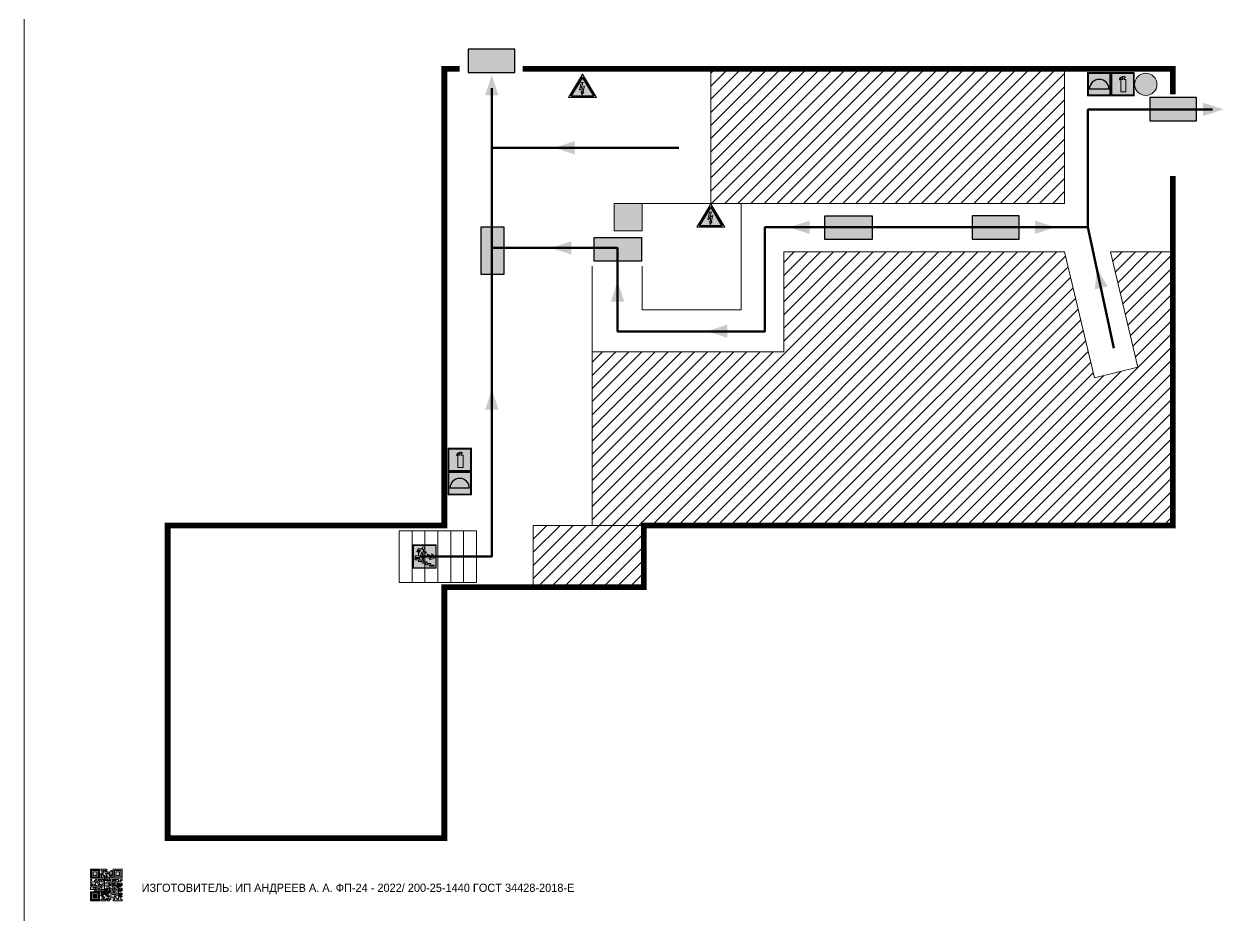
# Model space of a CAD drawing. Header units: millimetres. Extents: x 13114 to 67229, y 22859 to 38520.
# Drawn here: x 21963.4 to 22374.4, y 35958.3 to 36263.6 of the extents above; entities that cross this region are included whole.
import ezdxf

# ---------------------------------------------------------------- set-up
doc = ezdxf.new("R2010")
doc.units = ezdxf.units.MM
doc.layers.add('План_Штампы', color=7, linetype='Continuous')
doc.styles.add('обычный', font='arial.ttf')

# ---------------------------------------------------------------- blocks, each defined once
blk = doc.blocks.new('QR')
at = {"lineweight": 0}
h = blk.add_hatch(color=256, dxfattribs=at)
h.dxf.hatch_style = 1
h.paths.add_polyline_path([(9241.16, 2687.38), (9242.01, 2687.38), (9242.01, 2687.83), (9241.59, 2687.83), (9241.59, 2688.68), (9239.45, 2688.68), (9239.45, 2688.25), (9239.86, 2688.25), (9239.86, 2687.83), (9240.29, 2687.83), (9240.29, 2688.25), (9241.16, 2688.25), (9241.16, 2687.83), (9240.29, 2687.83), (9240.29, 2687.38), (9239.45, 2687.38), (9239.45, 2685.22), (9238.57, 2685.22), (9238.57, 2684.8), (9239.02, 2684.8), (9239.02, 2684.37), (9238.13, 2684.37), (9238.13, 2683.92), (9239.02, 2683.92), (9239.02, 2683.5), (9239.44, 2683.5), (9239.44, 2682.64), (9239.87, 2682.64), (9239.87, 2682.18), (9239.44, 2682.18), (9239.44, 2682.64), (9238.13, 2682.64), (9238.13, 2681.76), (9237.71, 2681.76), (9237.71, 2682.64), (9238.13, 2682.64), (9238.13, 2683.07), (9237.27, 2683.07), (9237.27, 2683.51), (9237.71, 2683.51), (9237.71, 2684.37), (9238.13, 2684.37), (9238.13, 2685.22), (9237.71, 2685.22), (9237.71, 2684.8), (9237.28, 2684.8), (9237.28, 2684.38), (9235.98, 2684.38), (9235.98, 2683.92), (9236.4, 2683.92), (9236.4, 2683.49), (9236.84, 2683.49), (9236.84, 2683.07), (9236.4, 2683.07), (9236.4, 2682.64), (9235.98, 2682.64), (9235.98, 2681.76), (9237.29, 2681.76), (9237.29, 2681.33), (9239.43, 2681.33), (9239.43, 2681.76), (9240.74, 2681.76), (9240.74, 2683.05), (9239.87, 2683.05), (9239.87, 2683.5), (9240.29, 2683.5), (9240.29, 2683.91), (9240.74, 2683.91), (9240.74, 2684.81), (9240.29, 2684.81), (9240.29, 2684.79), (9240.29, 2684.37), (9239.45, 2684.37), (9239.45, 2684.8), (9239.87, 2684.8), (9239.87, 2685.21), (9240.74, 2685.21), (9240.74, 2686.1), (9240.29, 2686.1), (9240.29, 2685.64), (9239.86, 2685.64), (9239.86, 2686.95), (9240.29, 2686.95), (9240.29, 2686.52), (9240.74, 2686.52), (9240.74, 2686.1), (9241.16, 2686.1), (9241.16, 2686.53), (9241.59, 2686.53), (9241.59, 2686.1), (9242.02, 2686.1), (9242.02, 2685.21), (9241.59, 2685.21), (9241.59, 2686.1), (9241.16, 2686.1), (9241.16, 2685.21), (9240.74, 2685.21), (9240.74, 2684.81), (9242.89, 2684.81), (9242.89, 2685.22), (9242.47, 2685.22), (9242.47, 2686.11), (9242.89, 2686.11), (9242.89, 2686.52), (9242.46, 2686.52), (9242.46, 2686.95), (9242.89, 2686.95), (9242.89, 2686.52), (9243.32, 2686.52), (9243.32, 2688.26), (9242.9, 2688.26), (9242.9, 2687.83), (9242.47, 2687.83), (9242.47, 2687.38), (9242.01, 2687.38), (9242.01, 2686.94), (9241.16, 2686.94)])
h.paths.add_polyline_path([(9239.02, 2682.18), (9239.02, 2681.76), (9238.54, 2681.76), (9238.54, 2682.18)], flags=16)
h.paths.add_polyline_path([(9237.27, 2682.65), (9237.27, 2682.19), (9236.83, 2682.19), (9236.83, 2682.65)], flags=16)
h = blk.add_hatch(color=256, dxfattribs=at)
h.dxf.hatch_style = 1
h.paths.add_polyline_path([(9238.15, 2687.83), (9236.83, 2687.83), (9236.83, 2686.52), (9238.15, 2686.52)], flags=0)
h.paths.add_polyline_path([(9239.01, 2685.65), (9239.01, 2688.68), (9235.98, 2688.68), (9235.98, 2685.65)])
h.paths.add_polyline_path([(9236.41, 2686.1), (9236.41, 2688.26), (9238.56, 2688.26), (9238.56, 2686.1)], flags=16)
h.paths.add_polyline_path([(9236.83, 2686.52), (9236.83, 2687.83), (9238.15, 2687.83), (9238.15, 2686.52)], flags=0)
h = blk.add_hatch(color=256, dxfattribs=at)
h.dxf.hatch_style = 1
h.paths.add_polyline_path([(9238.15, 2686.52), (9238.15, 2687.83), (9236.83, 2687.83), (9236.83, 2686.52)])
h.paths.add_polyline_path([(9245.91, 2686.52), (9245.91, 2687.83), (9244.59, 2687.83), (9244.59, 2686.52)], flags=0)
h.paths.add_polyline_path([(9246.77, 2685.65), (9246.77, 2688.68), (9243.74, 2688.68), (9243.74, 2685.65)])
h.paths.add_polyline_path([(9244.17, 2686.1), (9244.17, 2688.26), (9246.32, 2688.26), (9246.32, 2686.1)], flags=16)
h.paths.add_polyline_path([(9244.59, 2686.52), (9244.59, 2687.83), (9245.91, 2687.83), (9245.91, 2686.52)], flags=0)
h = blk.add_hatch(color=256, dxfattribs=at)
h.dxf.hatch_style = 1
h.paths.add_polyline_path([(9243.32, 2686.11), (9242.89, 2686.11), (9242.89, 2685.64), (9243.32, 2685.64)])
h.paths.add_polyline_path([(9239.02, 2683.07), (9239.02, 2683.5), (9238.56, 2683.5), (9238.56, 2683.07)])
h.paths.add_polyline_path([(9236.4, 2684.8), (9236.4, 2685.22), (9235.98, 2685.22), (9235.98, 2684.8)])
h.paths.add_polyline_path([(9236.4, 2683.07), (9236.4, 2683.49), (9235.98, 2683.49), (9235.98, 2683.07)])
h = blk.add_hatch(color=256, dxfattribs=at)
h.dxf.hatch_style = 1
h.paths.add_polyline_path([(9240.75, 2681.76), (9240.75, 2681.35), (9241.17, 2681.35), (9241.17, 2681.76)])
h.paths.add_polyline_path([(9241.6, 2682.18), (9241.17, 2682.18), (9241.17, 2681.76), (9241.6, 2681.76)])
h.paths.add_polyline_path([(9242.47, 2681.34), (9242.47, 2682.19), (9242.02, 2682.19), (9242.02, 2681.76), (9241.6, 2681.76), (9241.6, 2681.34)])
h.paths.add_polyline_path([(9239.87, 2678.3), (9239.44, 2678.3), (9239.44, 2677.89), (9241.17, 2677.89), (9241.17, 2678.3), (9240.28, 2678.3), (9240.28, 2678.73), (9239.87, 2678.73)])
h.paths.add_polyline_path([(9240.75, 2678.73), (9240.75, 2679.19), (9240.28, 2679.19), (9240.28, 2678.73)])
h.paths.add_polyline_path([(9241.6, 2678.73), (9241.17, 2678.73), (9241.17, 2678.3), (9241.6, 2678.3)])
h.paths.add_polyline_path([(9242.02, 2678.3), (9241.6, 2678.3), (9241.6, 2677.89), (9242.48, 2677.89), (9242.48, 2678.31), (9242.9, 2678.31), (9242.9, 2678.73), (9242.02, 2678.73)])
h.paths.add_polyline_path([(9246.36, 2684.37), (9246.36, 2684.79), (9245.93, 2684.79), (9245.93, 2684.37)])
h.paths.add_polyline_path([(9246.78, 2685.2), (9246.36, 2685.2), (9246.36, 2684.79), (9246.78, 2684.79)])
h.paths.add_polyline_path([(9245.91, 2687.83), (9244.59, 2687.83), (9244.59, 2686.52), (9245.91, 2686.52)])
h = blk.add_hatch(color=256, dxfattribs=at)
h.dxf.hatch_style = 1
h.paths.add_polyline_path([(9243.32, 2682.64), (9243.32, 2683.07), (9244.62, 2683.07), (9244.62, 2684.37), (9243.74, 2684.37), (9243.74, 2684.8), (9244.62, 2684.8), (9244.62, 2684.37), (9245.48, 2684.37), (9245.48, 2685.22), (9243.32, 2685.22), (9243.32, 2683.5), (9242.89, 2683.5), (9242.89, 2683.06), (9242.01, 2683.06), (9242.01, 2683.91), (9242.47, 2683.91), (9242.47, 2683.5), (9242.89, 2683.5), (9242.89, 2684.38), (9241.59, 2684.38), (9241.59, 2683.91), (9240.74, 2683.91), (9240.74, 2683.05), (9241.59, 2683.05), (9241.59, 2682.64), (9242.47, 2682.64), (9242.47, 2682.19), (9242.91, 2682.19), (9242.91, 2681.34), (9242.48, 2681.34), (9242.48, 2680.91), (9242.91, 2680.91), (9242.91, 2679.17), (9243.75, 2679.17), (9243.75, 2678.73), (9244.2, 2678.73), (9244.2, 2678.3), (9243.75, 2678.3), (9243.75, 2677.88), (9246.78, 2677.88), (9246.78, 2678.3), (9246.35, 2678.3), (9246.35, 2679.19), (9245.48, 2679.19), (9245.48, 2678.31), (9245.05, 2678.31), (9245.05, 2678.73), (9244.62, 2678.73), (9244.62, 2679.19), (9244.2, 2679.19), (9244.2, 2679.61), (9245.05, 2679.61), (9245.05, 2680.46), (9245.48, 2680.46), (9245.48, 2681.34), (9245.04, 2681.34), (9245.04, 2681.76), (9244.63, 2681.76), (9244.63, 2682.19), (9244.21, 2682.19), (9244.21, 2681.76), (9243.32, 2681.76), (9243.32, 2682.19), (9244.21, 2682.19), (9244.21, 2682.64)])
h.paths.add_polyline_path([(9243.75, 2683.49), (9243.75, 2683.92), (9244.21, 2683.92), (9244.21, 2683.49)], flags=16)
h.paths.add_polyline_path([(9243.32, 2681.34), (9244.63, 2681.34), (9244.63, 2680.04), (9243.32, 2680.04)], flags=16)
h.paths.add_polyline_path([(9243.76, 2680.89), (9244.18, 2680.89), (9244.18, 2680.48), (9243.76, 2680.48)], flags=0)
h = blk.add_hatch(color=256, dxfattribs=at)
h.dxf.hatch_style = 1
h.paths.add_polyline_path([(9246.36, 2683.07), (9246.78, 2683.07), (9246.78, 2683.92), (9246.36, 2683.92), (9246.36, 2683.49), (9245.92, 2683.49), (9245.92, 2683.92), (9245.06, 2683.92), (9245.06, 2683.49), (9245.48, 2683.49), (9245.48, 2683.07), (9244.62, 2683.07), (9244.62, 2682.65), (9245.05, 2682.65), (9245.05, 2682.18), (9245.48, 2682.18), (9245.48, 2682.65), (9246.36, 2682.65)])
h.paths.add_polyline_path([(9246.78, 2682.18), (9246.36, 2682.18), (9246.36, 2681.75), (9245.92, 2681.75), (9245.92, 2682.18), (9245.48, 2682.18), (9245.48, 2681.34), (9245.48, 2681.34), (9245.94, 2681.34), (9245.94, 2680.91), (9246.36, 2680.91), (9246.36, 2681.34), (9246.78, 2681.34)])
h = blk.add_hatch(color=256, dxfattribs=at)
h.dxf.hatch_style = 1
h.paths.add_polyline_path([(9235.98, 2680.9), (9235.98, 2677.86), (9239.02, 2677.86), (9239.02, 2680.9)])
h.paths.add_polyline_path([(9238.57, 2680.48), (9238.57, 2678.32), (9236.41, 2678.32), (9236.41, 2680.48)], flags=16)
h.paths.add_polyline_path([(9238.15, 2680.05), (9238.15, 2678.74), (9236.83, 2678.74), (9236.83, 2680.05)], flags=0)
h = blk.add_hatch(color=256, dxfattribs=at)
h.dxf.hatch_style = 1
h.paths.add_polyline_path([(9238.15, 2680.05), (9236.83, 2680.05), (9236.83, 2678.74), (9238.15, 2678.74)])
h = blk.add_hatch(color=256, dxfattribs=at)
h.dxf.hatch_style = 1
h.paths.add_polyline_path([(9242.02, 2680.46), (9242.48, 2680.46), (9242.48, 2680.91), (9241.58, 2680.91), (9241.58, 2681.35), (9241.17, 2681.35), (9241.17, 2680.91), (9240.75, 2680.91), (9240.75, 2681.33), (9239.43, 2681.33), (9239.43, 2680.46), (9239.86, 2680.46), (9239.86, 2680.92), (9240.3, 2680.92), (9240.3, 2680.46), (9239.86, 2680.46), (9239.86, 2680.04), (9239.44, 2680.04), (9239.44, 2679.62), (9239.86, 2679.62), (9239.86, 2679.19), (9240.29, 2679.19), (9240.29, 2680.03), (9241.18, 2680.03), (9241.18, 2680.47), (9241.6, 2680.47), (9241.6, 2680.03), (9241.18, 2680.03), (9241.18, 2679.61), (9241.6, 2679.61), (9241.6, 2679.19), (9242.47, 2679.19), (9242.47, 2679.6), (9242.02, 2679.6)])
h = blk.add_hatch(color=256, dxfattribs=at)
h.dxf.hatch_style = 1
h.paths.add_polyline_path([(9244.18, 2680.48), (9244.18, 2680.89), (9243.76, 2680.89), (9243.76, 2680.48)])
h = blk.add_hatch(color=256, dxfattribs=at)
h.dxf.hatch_style = 1
h.paths.add_polyline_path([(9245.93, 2680.04), (9245.93, 2680.46), (9245.48, 2680.46), (9245.48, 2679.62), (9246.35, 2679.62), (9246.35, 2680.04)])
h.paths.add_polyline_path([(9246.78, 2680.04), (9246.78, 2680.46), (9246.35, 2680.46), (9246.35, 2680.04)])
h.paths.add_polyline_path([(9246.78, 2679.18), (9246.78, 2679.62), (9246.35, 2679.62), (9246.35, 2679.18)])
for points in [[(9237.71, 2685.22), (9238.13, 2685.22), (9238.13, 2684.37), (9237.71, 2684.37), (9237.71, 2683.51), (9237.27, 2683.51), (9237.27, 2683.07), (9238.13, 2683.07), (9238.13, 2682.64), (9237.71, 2682.64), (9237.71, 2681.76), (9238.13, 2681.76), (9238.13, 2682.64), (9239.44, 2682.64), (9239.44, 2683.5), (9239.02, 2683.5), (9239.02, 2683.07), (9238.56, 2683.07), (9238.56, 2683.5), (9239.02, 2683.5), (9239.02, 2683.92), (9238.13, 2683.92), (9238.13, 2684.37), (9239.02, 2684.37), (9239.02, 2684.8), (9238.57, 2684.8), (9238.57, 2685.22), (9239.45, 2685.22), (9239.45, 2687.38), (9240.29, 2687.38), (9240.29, 2687.83), (9239.86, 2687.83), (9239.86, 2688.25), (9239.45, 2688.25), (9239.45, 2688.68), (9241.59, 2688.68), (9241.59, 2687.83), (9242.01, 2687.83), (9242.01, 2687.38), (9242.47, 2687.38), (9242.47, 2687.83), (9242.9, 2687.83), (9242.9, 2688.26), (9243.32, 2688.26), (9243.32, 2686.52), (9242.89, 2686.52), (9242.89, 2686.11), (9243.32, 2686.11), (9243.32, 2685.64), (9242.89, 2685.64), (9242.89, 2686.11), (9242.47, 2686.11), (9242.47, 2685.22), (9242.89, 2685.22), (9242.89, 2684.81), (9240.74, 2684.81), (9240.74, 2683.91), (9241.59, 2683.91), (9241.59, 2684.38), (9242.89, 2684.38), (9242.89, 2683.5), (9242.47, 2683.5), (9242.47, 2683.91), (9242.01, 2683.91), (9242.01, 2683.06), (9242.89, 2683.06), (9242.89, 2683.5), (9243.32, 2683.5), (9243.32, 2685.22), (9245.48, 2685.22), (9245.48, 2684.37), (9244.62, 2684.37), (9244.62, 2683.07), (9245.48, 2683.07), (9245.48, 2683.49), (9245.06, 2683.49), (9245.06, 2683.92), (9245.92, 2683.92), (9245.92, 2683.49), (9246.36, 2683.49), (9246.36, 2683.92), (9246.78, 2683.92), (9246.78, 2683.07), (9246.36, 2683.07), (9246.36, 2682.65), (9245.48, 2682.65), (9245.48, 2682.18), (9245.92, 2682.18), (9245.92, 2681.75), (9246.36, 2681.75), (9246.36, 2682.18), (9246.78, 2682.18), (9246.78, 2681.34), (9246.36, 2681.34), (9246.36, 2680.91), (9245.94, 2680.91), (9245.94, 2681.34), (9245.48, 2681.34), (9245.48, 2680.46), (9245.93, 2680.46), (9245.93, 2680.04), (9246.35, 2680.04), (9246.35, 2680.46), (9246.78, 2680.46), (9246.78, 2680.04), (9246.78, 2680.04), (9246.35, 2680.04), (9246.35, 2679.62), (9246.78, 2679.62), (9246.78, 2679.18), (9246.35, 2679.18), (9246.35, 2678.3), (9246.78, 2678.3), (9246.78, 2677.88), (9243.75, 2677.88), (9243.75, 2678.3), (9244.2, 2678.3), (9244.2, 2678.73), (9243.75, 2678.73), (9243.75, 2679.17), (9242.91, 2679.17), (9242.91, 2680.91), (9242.48, 2680.91), (9242.48, 2680.46), (9242.02, 2680.46), (9242.02, 2679.6), (9242.47, 2679.6), (9242.47, 2679.19), (9241.6, 2679.19), (9241.6, 2679.61), (9241.18, 2679.61), (9241.18, 2680.03), (9240.29, 2680.03), (9240.29, 2679.19), (9240.75, 2679.19), (9240.75, 2678.73), (9240.28, 2678.73), (9240.28, 2678.3), (9241.17, 2678.3), (9241.17, 2678.73), (9241.6, 2678.73), (9241.6, 2678.3), (9242.02, 2678.3), (9242.02, 2678.73), (9242.9, 2678.73), (9242.9, 2678.31), (9242.48, 2678.31), (9242.48, 2677.89), (9241.6, 2677.89), (9241.6, 2678.3), (9241.17, 2678.3), (9241.17, 2677.89), (9239.44, 2677.89), (9239.44, 2678.3), (9239.87, 2678.3), (9239.87, 2678.73), (9240.28, 2678.73), (9240.28, 2679.19), (9240.29, 2679.19), (9239.86, 2679.19), (9239.86, 2679.62), (9239.44, 2679.62), (9239.44, 2680.04), (9239.86, 2680.04), (9239.86, 2680.46), (9239.43, 2680.46), (9239.43, 2681.33), (9237.29, 2681.33), (9237.29, 2681.76), (9235.98, 2681.76), (9235.98, 2682.64), (9236.4, 2682.64), (9236.4, 2683.07), (9235.98, 2683.07), (9235.98, 2683.49), (9236.4, 2683.49), (9236.4, 2683.92), (9235.98, 2683.92), (9235.98, 2684.38), (9237.28, 2684.38), (9237.28, 2684.8), (9237.71, 2684.8), (9237.71, 2685.22), (9237.92, 2685.22)], [(9240.74, 2685.21), (9239.87, 2685.21), (9239.87, 2684.8), (9239.45, 2684.8), (9239.45, 2684.37), (9240.29, 2684.37), (9240.29, 2684.79), (9240.29, 2684.81), (9240.74, 2684.81), (9240.74, 2685.21), (9239.87, 2685.21)], [(9240.74, 2686.1), (9240.74, 2686.52), (9240.29, 2686.52), (9240.29, 2686.95), (9239.86, 2686.95), (9239.86, 2685.64), (9240.29, 2685.64), (9240.29, 2686.1), (9240.74, 2686.1), (9240.74, 2686.52)], [(9240.74, 2683.91), (9240.29, 2683.91), (9240.29, 2683.5), (9239.87, 2683.5), (9239.87, 2683.05), (9240.74, 2683.05), (9240.74, 2683.91)], [(9244.62, 2684.37), (9244.62, 2684.8), (9243.74, 2684.8), (9243.74, 2684.37), (9244.62, 2684.37)], [(9240.74, 2683.05), (9240.74, 2681.76), (9239.43, 2681.76), (9239.43, 2681.33), (9240.75, 2681.33), (9240.75, 2681.35), (9240.75, 2680.91), (9241.17, 2680.91), (9241.17, 2681.35), (9241.58, 2681.35), (9241.58, 2680.91), (9242.48, 2680.91), (9242.48, 2681.34), (9242.91, 2681.34), (9242.91, 2682.19), (9242.47, 2682.19), (9242.47, 2682.64), (9241.59, 2682.64), (9241.59, 2683.05), (9240.74, 2683.05)], [(9239.86, 2680.46), (9239.86, 2680.92), (9240.3, 2680.92), (9240.3, 2680.46), (9239.86, 2680.46)], [(9241.6, 2681.76), (9242.02, 2681.76), (9242.02, 2682.19), (9242.47, 2682.19), (9242.47, 2681.34), (9241.6, 2681.34), (9241.6, 2681.76)], [(9244.62, 2683.07), (9243.32, 2683.07), (9243.32, 2682.64), (9244.21, 2682.64), (9244.21, 2682.19), (9243.32, 2682.19), (9243.32, 2681.76), (9244.21, 2681.76), (9244.21, 2682.19), (9244.63, 2682.19), (9244.63, 2681.76), (9245.04, 2681.76), (9245.04, 2681.34), (9245.48, 2681.34)], [(9245.48, 2680.46), (9245.05, 2680.46), (9245.05, 2679.61), (9244.2, 2679.61), (9244.2, 2679.19), (9244.62, 2679.19), (9244.62, 2678.73), (9245.05, 2678.73), (9245.05, 2678.31), (9245.48, 2678.31), (9245.48, 2679.19), (9246.35, 2679.19), (9246.35, 2679.07)], [(9245.48, 2682.18), (9245.05, 2682.18), (9245.05, 2682.65), (9244.62, 2682.65), (9244.62, 2683.07)], [(9245.48, 2682.18), (9245.48, 2681.34)], [(9246.35, 2679.62), (9245.48, 2679.62), (9245.48, 2680.46)], [(9245.48, 2680.46), (9245.48, 2679.62), (9246.35, 2679.62), (9246.35, 2680.04), (9245.93, 2680.04), (9245.93, 2680.46), (9245.48, 2680.46), (9245.48, 2679.62)], [(9246.35, 2679.62), (9246.35, 2679.18)]]:
    blk.add_lwpolyline(points, dxfattribs=at)
for points in [[(9235.98, 2685.65), (9239.01, 2685.65), (9239.01, 2688.68), (9235.98, 2688.68)], [(9236.41, 2688.26), (9238.56, 2688.26), (9238.56, 2686.1), (9236.41, 2686.1)], [(9240.29, 2687.83), (9241.16, 2687.83), (9241.16, 2688.25), (9240.29, 2688.25)], [(9240.29, 2688.25), (9241.16, 2688.25), (9241.16, 2687.83), (9240.29, 2687.83)], [(9243.74, 2685.65), (9246.77, 2685.65), (9246.77, 2688.68), (9243.74, 2688.68)], [(9244.17, 2688.26), (9246.32, 2688.26), (9246.32, 2686.1), (9244.17, 2686.1)], [(9235.98, 2684.8), (9236.4, 2684.8), (9236.4, 2685.22), (9235.98, 2685.22)], [(9236.83, 2687.83), (9238.15, 2687.83), (9238.15, 2686.52), (9236.83, 2686.52)], [(9241.16, 2686.1), (9240.74, 2686.1), (9240.74, 2685.21), (9241.16, 2685.21)], [(9242.01, 2687.38), (9241.16, 2687.38), (9241.16, 2686.94), (9242.01, 2686.94)], [(9241.16, 2687.38), (9242.01, 2687.38), (9242.01, 2686.94), (9241.16, 2686.94)], [(9241.16, 2686.53), (9241.59, 2686.53), (9241.59, 2686.1), (9241.16, 2686.1)], [(9241.59, 2686.1), (9242.02, 2686.1), (9242.02, 2685.21), (9241.59, 2685.21)], [(9242.89, 2686.52), (9242.46, 2686.52), (9242.46, 2686.95), (9242.89, 2686.95)], [(9243.75, 2683.92), (9244.21, 2683.92), (9244.21, 2683.49), (9243.75, 2683.49)], [(9244.59, 2687.83), (9245.91, 2687.83), (9245.91, 2686.52), (9244.59, 2686.52)], [(9245.93, 2684.79), (9246.36, 2684.79), (9246.36, 2684.37), (9245.93, 2684.37)], [(9246.36, 2685.2), (9246.78, 2685.2), (9246.78, 2684.79), (9246.36, 2684.79)], [(9235.98, 2677.86), (9239.02, 2677.86), (9239.02, 2680.9), (9235.98, 2680.9)], [(9236.4, 2683.07), (9236.84, 2683.07), (9236.84, 2683.49), (9236.4, 2683.49)], [(9236.41, 2680.48), (9238.57, 2680.48), (9238.57, 2678.32), (9236.41, 2678.32)], [(9236.83, 2682.19), (9237.27, 2682.19), (9237.27, 2682.65), (9236.83, 2682.65)], [(9236.83, 2680.05), (9238.15, 2680.05), (9238.15, 2678.74), (9236.83, 2678.74)], [(9238.54, 2682.18), (9239.02, 2682.18), (9239.02, 2681.76), (9238.54, 2681.76)], [(9239.44, 2682.64), (9239.87, 2682.64), (9239.87, 2682.18), (9239.44, 2682.18)], [(9240.75, 2681.76), (9241.17, 2681.76), (9241.17, 2681.35), (9240.75, 2681.35)], [(9241.17, 2682.18), (9241.6, 2682.18), (9241.6, 2681.76), (9241.17, 2681.76)], [(9241.18, 2680.03), (9241.6, 2680.03), (9241.6, 2680.47), (9241.18, 2680.47)], [(9243.32, 2680.04), (9244.63, 2680.04), (9244.63, 2681.34), (9243.32, 2681.34)], [(9243.76, 2680.89), (9244.18, 2680.89), (9244.18, 2680.48), (9243.76, 2680.48)]]:
    blk.add_lwpolyline(points, close=True, dxfattribs=at)
blk = doc.blocks.new('A$C7B4425F7')
at = {"true_color": 0xffffff}
blk.add_hatch(color=7, dxfattribs=at).paths.add_polyline_path([(0, 0), (-16, 0), (-16, -8), (0, -8)])
h = blk.add_hatch(color=126)
h.paths.add_polyline_path([(-0.2, -0.2), (-15.8, -0.2), (-15.8, -7.8), (-0.2, -7.8)])
h.paths.add_polyline_path([(-11.76, -2.03), (-11.76, -3.66), (-11.17, -3.66, -0.568275), (-11.17, -6.18), (-12.58, -6.18), (-12.58, -2.03)], flags=16)
h.paths.add_polyline_path([(-13.33, -4.12, -0.495768), (-13.59, -6.18), (-15.03, -6.18), (-15.03, -2.03), (-13.59, -2.03, -0.487973)], flags=16)
h.paths.add_polyline_path([(-10.25, -2.03), (-9.48, -2.03), (-9.48, -6.18), (-10.25, -6.18)], flags=16)
h.paths.add_polyline_path([(-13.84, -3.69), (-14.24, -3.69), (-14.24, -3.03), (-13.9, -3.03, -0.692621)], flags=0)
h.paths.add_polyline_path([(-9.15, -2.03), (-8.4, -2.03), (-8.04, -3.07), (-7.68, -2.03), (-6.93, -2.03), (-7.64, -4.1), (-6.93, -6.18), (-7.68, -6.18), (-8.04, -5.14), (-8.4, -6.18), (-9.15, -6.18), (-8.44, -4.1)], flags=16)
h.paths.add_polyline_path([(-11.76, -4.46), (-11.42, -4.46, -0.692621), (-11.36, -5.12), (-11.76, -5.12)], flags=0)
h.paths.add_polyline_path([(-13.9, -5.2), (-14.24, -5.2), (-14.24, -4.55), (-13.84, -4.55, -0.708038)], flags=0)
edge = h.paths.add_edge_path(flags=16)
edge.add_ellipse((-5.51, -4.08), major_axis=(0, 2.05), ratio=0.586184, start_angle=0, end_angle=360)
edge = h.paths.add_edge_path(flags=0)
edge.add_ellipse((-5.51, -4.08), major_axis=(0, 1.14), ratio=0.454828, start_angle=0, end_angle=360)
h.paths.add_polyline_path([(-4.13, -4.96, 0.377264), (-3.48, -4.52, 0.0555), (-3.16, -2.03), (-1.66, -2.03), (-1.66, -4.96), (-0.96, -4.96), (-0.96, -7.01), (-1.75, -7.01), (-1.75, -6.18), (-3.3, -6.18), (-3.3, -7.02), (-4.13, -7.02)], flags=16)
h.paths.add_polyline_path([(-2.73, -2.91), (-2.28, -2.91), (-2.28, -4.96), (-3.05, -4.96, 0.079136)], flags=0)
at = {"color": 126}
blk.add_lwpolyline([(-16, -8), (0, -8), (0, 0), (-16, 0)], close=True, dxfattribs=at)
blk = doc.blocks.new('вниз')
at = {"lineweight": 0, "true_color": 0xffffff}
h = blk.add_hatch(color=7, dxfattribs=at)
h.dxf.hatch_style = 1
h.paths.add_polyline_path([(40994.51, -4472.22), (40986.51, -4472.22), (40986.51, -4480.22), (40994.51, -4480.22)])
h.paths.add_polyline_path([(40994.31, -4472.42), (40994.31, -4480.01), (40986.71, -4480.01), (40986.71, -4472.42)], flags=16)
h.paths.add_polyline_path([(40988.43, -4473.53), (40989.43, -4473.53), (40990.19, -4473.96), (40990.19, -4474.6), (40991, -4474.6), (40991, -4475.06), (40989.73, -4475.06), (40989.73, -4474.46), (40989.3, -4475.18), (40990.17, -4475.7), (40990.17, -4477.11), (40989.63, -4477.11), (40989.63, -4476.01), (40988.94, -4475.59), (40988.94, -4476.46), (40988.94, -4476.46), (40987.47, -4476.46), (40987.26, -4476.46), (40987.26, -4475.92), (40988.4, -4475.92), (40988.4, -4475.2), (40989.1, -4473.99), (40988.66, -4473.99), (40988.24, -4474.7), (40987.86, -4474.47), (40988.41, -4473.56)], flags=0)
h.paths.add_polyline_path([(40990.55, -4473.29, -1), (40989.69, -4473.29, -1)], flags=0)
h.paths.add_polyline_path([(40988.85, -4476.89), (40988.85, -4477.43), (40990.1, -4477.43), (40990.1, -4477.99), (40991.34, -4477.99), (40991.34, -4478.54), (40992.59, -4478.54), (40992.59, -4479.09), (40993.83, -4479.09), (40993.83, -4479.52), (40992.17, -4479.52), (40992.17, -4478.97), (40990.91, -4478.97), (40990.91, -4478.41), (40989.68, -4478.41), (40989.68, -4477.86), (40988.43, -4477.86), (40988.43, -4477.31), (40987.6, -4477.31), (40987.18, -4477.31), (40987.18, -4476.89)], flags=0)
h.paths.add_polyline_path([(40991.61, -4475.33), (40993.12, -4476.2), (40992.9, -4475.27), (40993.48, -4475.6), (40993.83, -4476.88), (40992.56, -4477.22), (40991.97, -4476.88), (40992.9, -4476.61), (40991.38, -4475.74), (40991.58, -4475.39)], flags=0)
h.paths.add_polyline_path([(40990.19, -4473.96), (40989.43, -4473.53), (40988.43, -4473.53), (40988.41, -4473.56), (40987.86, -4474.47), (40988.24, -4474.7), (40988.66, -4473.99), (40989.1, -4473.99), (40988.4, -4475.2), (40988.4, -4475.92), (40987.26, -4475.92), (40987.26, -4476.46), (40987.47, -4476.46), (40988.94, -4476.46), (40988.94, -4476.27), (40988.94, -4475.59), (40989.63, -4476.01), (40989.63, -4477.11), (40990.17, -4477.11), (40990.17, -4475.7), (40989.3, -4475.18), (40989.73, -4474.46), (40989.73, -4475.06), (40991, -4475.06), (40991, -4474.6), (40990.19, -4474.6)], flags=0)
h.paths.add_polyline_path([(40990.55, -4473.29, 1), (40989.69, -4473.29, 1)], flags=0)
h.paths.add_polyline_path([(40991.61, -4475.33), (40991.58, -4475.39), (40991.38, -4475.74), (40992.9, -4476.61), (40991.97, -4476.88), (40992.56, -4477.22), (40993.83, -4476.88), (40993.48, -4475.6), (40992.9, -4475.27), (40993.12, -4476.2)], flags=0)
h.paths.add_polyline_path([(40990.1, -4477.43), (40988.85, -4477.43), (40988.85, -4476.89), (40987.18, -4476.89), (40987.18, -4477.31), (40987.6, -4477.31), (40988.43, -4477.31), (40988.43, -4477.86), (40989.68, -4477.86), (40989.68, -4478.41), (40990.91, -4478.41), (40990.91, -4478.97), (40992.17, -4478.97), (40992.17, -4479.52), (40993.83, -4479.52), (40993.83, -4479.09), (40992.59, -4479.09), (40992.59, -4478.54), (40991.34, -4478.54), (40991.34, -4477.99), (40990.1, -4477.99)], flags=0)
at = {"lineweight": 0}
h = blk.add_hatch(color=126, dxfattribs=at)
h.dxf.hatch_style = 1
h.paths.add_polyline_path([(40994.31, -4472.42), (40986.71, -4472.42), (40986.71, -4480.01), (40994.31, -4480.01)])
h.paths.add_polyline_path([(40988.43, -4473.53), (40989.43, -4473.53), (40990.19, -4473.96), (40990.19, -4474.6), (40991, -4474.6), (40991, -4475.06), (40989.73, -4475.06), (40989.73, -4474.46), (40989.3, -4475.18), (40990.17, -4475.7), (40990.17, -4477.11), (40989.63, -4477.11), (40989.63, -4476.01), (40988.94, -4475.59), (40988.94, -4476.46), (40988.94, -4476.46), (40987.47, -4476.46), (40987.26, -4476.46), (40987.26, -4475.92), (40988.4, -4475.92), (40988.4, -4475.2), (40989.1, -4473.99), (40988.66, -4473.99), (40988.24, -4474.7), (40987.86, -4474.47), (40988.41, -4473.56)], flags=16)
h.paths.add_polyline_path([(40990.55, -4473.29, -1), (40989.69, -4473.29, -1)], flags=16)
h.paths.add_polyline_path([(40988.85, -4476.89), (40988.85, -4477.43), (40990.1, -4477.43), (40990.1, -4477.99), (40991.34, -4477.99), (40991.34, -4478.54), (40992.59, -4478.54), (40992.59, -4479.09), (40993.83, -4479.09), (40993.83, -4479.52), (40992.17, -4479.52), (40992.17, -4478.97), (40990.91, -4478.97), (40990.91, -4478.41), (40989.68, -4478.41), (40989.68, -4477.86), (40988.43, -4477.86), (40988.43, -4477.31), (40987.6, -4477.31), (40987.18, -4477.31), (40987.18, -4476.89)], flags=16)
h.paths.add_polyline_path([(40991.61, -4475.33), (40993.12, -4476.2), (40992.9, -4475.27), (40993.48, -4475.6), (40993.83, -4476.88), (40992.56, -4477.22), (40991.97, -4476.88), (40992.9, -4476.61), (40991.38, -4475.74), (40991.58, -4475.39)], flags=16)
at = {"lineweight": 0, "true_color": 0xffffff}
h = blk.add_hatch(color=7, dxfattribs=at)
h.dxf.hatch_style = 1
h.paths.add_polyline_path([(40989.73, -4474.46), (40989.73, -4475.06), (40991, -4475.06), (40991, -4474.6), (40990.19, -4474.6), (40990.19, -4473.96), (40989.43, -4473.53), (40988.43, -4473.53), (40988.41, -4473.56), (40987.86, -4474.47), (40988.24, -4474.7), (40988.66, -4473.99), (40989.1, -4473.99), (40988.4, -4475.2), (40988.4, -4475.92), (40987.26, -4475.92), (40987.26, -4476.46), (40987.47, -4476.46), (40988.94, -4476.46), (40988.94, -4475.59), (40989.63, -4476.01), (40989.63, -4477.11), (40990.17, -4477.11), (40990.17, -4475.7), (40989.3, -4475.18)])
h.paths.add_polyline_path([(40989.69, -4473.29, 1), (40990.55, -4473.29, 1)])
h.paths.add_polyline_path([(40991.61, -4475.33), (40991.58, -4475.39), (40991.38, -4475.74), (40992.9, -4476.61), (40991.97, -4476.88), (40992.56, -4477.22), (40993.83, -4476.88), (40993.48, -4475.6), (40992.9, -4475.27), (40993.12, -4476.2)])
h.paths.add_polyline_path([(40990.1, -4477.43), (40988.85, -4477.43), (40988.85, -4476.89), (40987.18, -4476.89), (40987.18, -4477.31), (40987.6, -4477.31), (40988.43, -4477.31), (40988.43, -4477.86), (40989.68, -4477.86), (40989.68, -4478.41), (40990.91, -4478.41), (40990.91, -4478.97), (40992.17, -4478.97), (40992.17, -4479.52), (40993.83, -4479.52), (40993.83, -4479.09), (40992.59, -4479.09), (40992.59, -4478.54), (40991.34, -4478.54), (40991.34, -4477.99), (40990.1, -4477.99)])
at = {"color": 126, "lineweight": 0}
for points in [[(40986.51, -4472.22), (40994.51, -4472.22), (40994.51, -4480.22), (40986.51, -4480.22)], [(40986.71, -4472.42), (40994.31, -4472.42), (40994.31, -4480.01), (40986.71, -4480.01)]]:
    blk.add_lwpolyline(points, close=True, dxfattribs=at)
for points in [[(40987.47, -4476.46), (40987.26, -4476.46), (40987.26, -4475.92), (40988.4, -4475.92), (40988.4, -4475.2), (40989.1, -4473.99), (40988.66, -4473.99), (40988.24, -4474.7), (40987.86, -4474.47), (40988.41, -4473.56), (40988.43, -4473.53), (40989.43, -4473.53), (40990.19, -4473.96), (40990.19, -4474.6), (40991, -4474.6), (40991, -4475.06), (40989.73, -4475.06), (40989.73, -4474.46), (40989.3, -4475.18), (40990.17, -4475.7), (40990.17, -4477.11), (40989.63, -4477.11), (40989.63, -4476.01), (40988.94, -4475.59), (40988.94, -4476.46)], [(40991.58, -4475.39), (40991.38, -4475.74), (40992.9, -4476.61), (40991.97, -4476.88), (40992.56, -4477.22), (40993.83, -4476.88), (40993.48, -4475.6), (40992.9, -4475.27), (40993.12, -4476.2), (40991.61, -4475.33), (40991.58, -4475.39)], [(40987.6, -4477.31), (40987.18, -4477.31), (40987.18, -4476.89), (40988.85, -4476.89), (40988.85, -4477.43), (40990.1, -4477.43), (40990.1, -4477.99), (40991.34, -4477.99), (40991.34, -4478.54), (40992.59, -4478.54), (40992.59, -4479.09), (40993.83, -4479.09), (40993.83, -4479.52), (40992.17, -4479.52), (40992.17, -4478.97), (40990.91, -4478.97), (40990.91, -4478.41), (40989.68, -4478.41), (40989.68, -4477.86), (40988.43, -4477.86), (40988.43, -4477.31), (40987.6, -4477.31)], [(40987.47, -4476.46), (40988.94, -4476.46), (40988.94, -4476.27)]]:
    blk.add_lwpolyline(points, dxfattribs=at)
blk.add_circle((40990.12, -4473.29), 0.432, dxfattribs=at)
blk = doc.blocks.new('A$C32E8229D')
at = {"true_color": 0xffffff}
blk.add_hatch(color=7, dxfattribs=at).paths.add_polyline_path([(0, 0), (0, -8), (16, -8), (16, 0)])
h = blk.add_hatch(color=126)
h.paths.add_polyline_path([(0.2, -0.2), (15.8, -0.2), (15.8, -7.8), (0.2, -7.8)])
h.paths.add_polyline_path([(13.49, -2.05), (12.08, -2.05), (11.37, -2.63, 0.162397), (11.29, -2.84), (11.29, -3.63), (10.35, -3.63), (10.35, -4.05), (11.68, -4.05), (11.68, -3.48), (12.26, -4.28), (11.29, -5.1), (11.29, -6.78), (11.85, -6.78), (11.85, -5.44), (12.8, -4.64), (12.8, -5.94), (14.46, -5.94), (14.46, -5.39), (13.45, -5.39), (13.45, -3.97), (12.46, -2.59), (13.15, -2.59), (13.69, -3.34), (14.18, -3)], flags=16)
h.paths.add_polyline_path([(10.74, -1.82, 1), (11.8, -1.82, 1)], flags=16)
h.paths.add_polyline_path([(9.39, -3.59), (5.99, -3.59), (6.56, -3.03), (5.91, -3.03), (5.1, -3.83), (5.91, -4.64), (6.56, -4.64), (5.99, -4.09), (9.39, -4.09)], flags=16)
h.paths.add_polyline_path([(4.29, -1.08), (1.72, -1.08), (1.72, -6.6), (4.29, -6.6)], flags=16)
at = {"color": 126}
blk.add_lwpolyline([(16, -8), (0, -8), (0, 0), (16, 0)], close=True, dxfattribs=at)
blk = doc.blocks.new('A$C1E1F2D43')
at = {"true_color": 0xffffff}
blk.add_hatch(color=7, dxfattribs=at).paths.add_polyline_path([(8, 0), (0, 0), (0, -8), (8, -8)])
h = blk.add_hatch(color=242)
h.paths.add_polyline_path([(0.32, -0.32), (0.32, -7.68), (7.68, -7.68), (7.68, -0.32)])
h.paths.add_polyline_path([(7.35, -5.71), (0.65, -5.71, -1)], flags=16)
at = {"color": 242, "lineweight": 5}
for p, q in [((0, 0), (8, 0)), ((0, -8), (0, 0)), ((0, 0), (8, 0)), ((8, -8), (8, 0)), ((0, -8), (8, -8))]:
    blk.add_line(p, q, dxfattribs=at)
at = {"color": 242}
blk.add_line((7.35, -5.71), (0.65, -5.71), dxfattribs=at)
at = {"color": 242, "lineweight": 5}
blk.add_lwpolyline([(0.32, -0.32), (7.68, -0.32), (7.68, -7.68), (0.32, -7.68)], close=True, dxfattribs=at)
at = {"color": 242}
blk.add_arc((4, -5.71), 3.35, 0, 180, dxfattribs=at)
blk = doc.blocks.new('A$C3AD82952')
at = {"true_color": 0xf5f5ff}
h = blk.add_hatch(color=7, dxfattribs=at)
h.dxf.hatch_style = 1
h.paths.add_polyline_path([(8.21, 8.73, 0.414214), (7.89, 9.05), (7.22, 9.05), (7.22, 9.92), (7.59, 9.92, 1), (7.57, 10.36), (7.22, 10.36), (7.22, 10.6), (6.43, 10.6), (6.43, 10.36), (6.01, 10.36), (4.74, 9.59), (4.74, 8.69), (4.98, 8.73), (4.98, 9.26), (6.12, 9.91), (6.43, 9.91), (6.43, 9.05), (5.76, 9.05, 0.414214), (5.44, 8.73), (5.44, 2.2), (8.21, 2.2)], flags=0)
h.paths.add_polyline_path([(12.8, 12.8), (0, 12.8), (0, 0), (12.8, 0)])
h.paths.add_polyline_path([(0.51, 12.29), (12.29, 12.29), (12.29, 0.51), (0.51, 0.51)], flags=16)
h.paths.add_polyline_path([(4.74, 9.59), (6.01, 10.36), (6.43, 10.36), (6.43, 10.6), (7.22, 10.6), (7.22, 10.36), (7.59, 10.36, -0.94586), (7.59, 9.92), (7.22, 9.92), (7.22, 9.05), (7.89, 9.05, -0.414214), (8.21, 8.73), (8.21, 2.2), (5.44, 2.2), (5.44, 8.73, -0.414214), (5.76, 9.05), (6.43, 9.05), (6.43, 9.91), (6.12, 9.91), (4.98, 9.26), (4.98, 8.73), (4.74, 8.69)], flags=0)
h = blk.add_hatch(color=242)
h.dxf.hatch_style = 1
h.paths.add_polyline_path([(12.29, 12.29), (0.51, 12.29), (0.51, 0.51), (12.29, 0.51)])
h.paths.add_polyline_path([(4.74, 8.69), (4.74, 9.59), (6.01, 10.36), (6.43, 10.36), (6.43, 10.6), (7.22, 10.6), (7.22, 10.36), (7.59, 10.36, -0.94586), (7.59, 9.92), (7.22, 9.92), (7.22, 9.05), (7.89, 9.05, -0.414214), (8.21, 8.73), (8.21, 2.2), (5.44, 2.2), (5.44, 8.73, -0.414214), (5.76, 9.05), (6.43, 9.05), (6.43, 9.91), (6.12, 9.91), (4.98, 9.26), (4.98, 8.73)], flags=16)
h = blk.add_hatch(color=7, dxfattribs=at)
h.dxf.hatch_style = 1
h.paths.add_polyline_path([(8.21, 8.73, 0.414214), (7.89, 9.05), (7.22, 9.05), (7.22, 9.92), (7.59, 9.92, 1), (7.57, 10.36), (7.22, 10.36), (7.22, 10.6), (6.43, 10.6), (6.43, 10.36), (6.01, 10.36), (4.74, 9.59), (4.74, 8.69), (4.98, 8.73), (4.98, 9.26), (6.12, 9.91), (6.43, 9.91), (6.43, 9.05), (5.76, 9.05, 0.414214), (5.44, 8.73), (5.44, 2.2), (8.21, 2.2)])
at = {"color": 242, "lineweight": 5}
for p, q in [((0, 0), (0, 12.8)), ((0, 12.8), (12.8, 12.8)), ((6.01, 10.36), (4.74, 9.59)), ((4.74, 9.59), (4.74, 8.69)), ((4.74, 8.69), (4.98, 8.73)), ((4.98, 9.26), (6.12, 9.91)), ((4.98, 8.73), (4.98, 9.26)), ((5.44, 2.2), (5.44, 8.73)), ((5.76, 9.05), (6.43, 9.05)), ((6.01, 10.36), (6.43, 10.36)), ((6.12, 9.91), (6.43, 9.91)), ((7.22, 10.6), (6.43, 10.6)), ((6.43, 10.6), (6.43, 10.36)), ((6.43, 9.91), (6.43, 9.05)), ((7.22, 10.36), (7.22, 10.6)), ((7.59, 10.36), (7.22, 10.36)), ((7.22, 9.05), (7.22, 9.92)), ((7.59, 9.92), (7.22, 9.92)), ((7.89, 9.05), (7.22, 9.05)), ((8.21, 2.2), (8.21, 8.73)), ((12.8, 0), (12.8, 12.8)), ((0, 0), (12.8, 0)), ((5.44, 2.2), (8.21, 2.2))]:
    blk.add_line(p, q, dxfattribs=at)
blk.add_lwpolyline([(0.51, 12.29), (12.29, 12.29), (12.29, 0.51), (0.51, 0.51)], close=True, dxfattribs=at)
for centre, radius, start, end in [((5.76, 8.73), 0.32, 90, 180), ((7.58, 10.14), 0.223, 273.18746, 86.81254), ((7.89, 8.73), 0.32, 0, 90)]:
    blk.add_arc(centre, radius, start, end, dxfattribs=at)
blk = doc.blocks.new('A$C7B8C2D5B')
at = {"lineweight": 0}
h = blk.add_hatch(color=5, dxfattribs=at)
h.dxf.hatch_style = 1
h.paths.add_polyline_path([(1.4, -3.02, 1), (-2.11, -3.02, 1)])
at = {"color": 5, "lineweight": 0}
blk.add_circle((-0.36, -3.02), 1.75, dxfattribs=at)
blk = doc.blocks.new('A$C3E6D3DDE')
at = {"lineweight": 5}
h = blk.add_hatch(color=40, dxfattribs=at)
h.paths.add_polyline_path([(24.1, 1.45), (16.46, -11.35), (31.74, -11.35)])
h.paths.add_polyline_path([(24.09, -0.46), (30.03, -10.41), (18.14, -10.41)], flags=16)
h.paths.add_polyline_path([(24.54, -3.08), (23.41, -6.02), (25.13, -5.01), (24.33, -8.5), (24.82, -8.27), (23.79, -9.86), (23.4, -8.04), (23.8, -8.43), (24.04, -6.29), (22.39, -7.25), (23.44, -3.08)], flags=0)
h = blk.add_hatch(color=256, dxfattribs=at)
h.paths.add_polyline_path([(24.37, 0.03, 0.567511), (23.82, 0.03), (17.59, -10.4, 0.582454), (17.86, -10.88), (30.32, -10.88, 0.582149), (30.6, -10.4)])
h.paths.add_polyline_path([(24.09, -0.46), (18.14, -10.41), (30.03, -10.41)], flags=16)
h.paths.add_polyline_path([(24.54, -3.08), (23.41, -6.02), (25.13, -5.01), (24.33, -8.5), (24.82, -8.27), (23.79, -9.86), (23.4, -8.04), (23.8, -8.43), (24.04, -6.29), (22.39, -7.25), (23.44, -3.08)], flags=0)
h = blk.add_hatch(color=40, dxfattribs=at)
h.paths.add_polyline_path([(24.09, -0.46), (18.14, -10.41), (30.03, -10.41)])
h.paths.add_polyline_path([(24.82, -8.27), (23.79, -9.86), (23.4, -8.04), (23.8, -8.43), (24.04, -6.29), (22.39, -7.25), (23.44, -3.08), (24.54, -3.08), (23.41, -6.02), (25.13, -5.01), (24.33, -8.5)], flags=16)
at = {"color": 40, "lineweight": 5}
for p, q in [((16.46, -11.35), (24.1, 1.45)), ((24.1, 1.45), (31.74, -11.35))]:
    blk.add_line(p, q, dxfattribs=at)
at = {"lineweight": 5}
for p, q in [((17.59, -10.4), (23.82, 0.03)), ((24.37, 0.03), (30.6, -10.4)), ((18.14, -10.41), (24.09, -0.46)), ((23.44, -3.08), (22.39, -7.25)), ((22.39, -7.25), (24.04, -6.29)), ((23.41, -6.02), (24.54, -3.08)), ((25.13, -5.01), (23.41, -6.02)), ((24.54, -3.08), (23.44, -3.08)), ((24.04, -6.29), (23.8, -8.43)), ((24.09, -0.46), (30.03, -10.41)), ((24.33, -8.5), (25.13, -5.01)), ((17.86, -10.88), (30.32, -10.88)), ((18.14, -10.41), (30.03, -10.41)), ((23.8, -8.43), (23.4, -8.04)), ((23.4, -8.04), (23.79, -9.86)), ((23.79, -9.86), (24.82, -8.27)), ((24.82, -8.27), (24.33, -8.5))]:
    blk.add_line(p, q, dxfattribs=at)
at = {"color": 50, "lineweight": 5}
blk.add_line((31.74, -11.35), (16.46, -11.35), dxfattribs=at)

msp = doc.modelspace()

# ---------------------------------------------------------------- hatches: boundary and pattern name
at = {"lineweight": 0}
h = msp.add_hatch(dxfattribs=at)
h.set_pattern_fill('ANSI31', color=256)
h.set_pattern_definition([(45, (-7364.9654, 23777.4053), (-2.24506403, 2.24506403), [])])
h.paths.add_polyline_path([(22137.66, 36091.99), (22137.66, 36070.86), (22175.49, 36070.86), (22175.49, 36091.99), (22157.77, 36091.99)])
h.paths.add_polyline_path([(22157.77, 36091.99), (22175.49, 36091.99), (22356.5, 36091.99), (22356.5, 36185.63), (22335.14, 36185.63), (22344.58, 36146.19), (22329.73, 36142.51), (22319.46, 36185.63), (22223.38, 36185.63), (22223.38, 36151.47), (22157.77, 36151.47)])
h.paths.add_polyline_path([(22319.46, 36202.22), (22319.46, 36248.32), (22198.42, 36248.32), (22198.42, 36202.22)])
h = msp.add_hatch(color=256, dxfattribs=at)
h.dxf.hatch_style = 1
h.paths.add_polyline_path([(22174.94, 36192.84), (22174.94, 36202.22), (22165.32, 36202.22), (22165.32, 36192.84)])

# ---------------------------------------------------------------- linework, layer by layer
at = {"color": 5, "lineweight": 0}
msp.add_lwpolyline([(21963.37, 35949.67), (22563.37, 35949.67), (22563.37, 36344.67), (21963.37, 36344.67)], close=True, dxfattribs=at)
at = {"lineweight": 100, "const_width": 2}
for points in [[(22107.2, 36071.86), (22107.2, 35984.95), (22012.55, 35984.95), (22012.55, 36091.99), (22107.2, 36091.99), (22107.2, 36248.32), (22112.45, 36248.32)], [(22134.06, 36248.32), (22356.5, 36248.32), (22356.5, 36239.56)], [(22356.5, 36211.65), (22356.5, 36091.99), (22175.49, 36091.99), (22175.49, 36070.86), (22107.2, 36070.86)]]:
    msp.add_lwpolyline(points, dxfattribs=at)
at = {"lineweight": 0}
for points in [[(22319.46, 36248.32), (22319.46, 36202.22), (22198.42, 36202.22), (22198.42, 36248.32)], [(22174.94, 36180.76), (22174.94, 36165.84), (22208.85, 36165.84), (22208.85, 36202.22)], [(22198.42, 36202.22), (22174.94, 36202.22)], [(22157.77, 36180.76), (22157.77, 36151.47), (22223.38, 36151.47), (22223.38, 36185.63), (22319.46, 36185.63), (22329.73, 36142.51)], [(22329.73, 36142.51), (22344.58, 36146.19), (22335.14, 36185.63), (22356.5, 36185.63)], [(22175.49, 36091.99), (22157.77, 36091.99), (22157.77, 36151.47)], [(22157.77, 36091.99), (22137.66, 36091.99), (22137.66, 36070.86)]]:
    msp.add_lwpolyline(points, dxfattribs=at)
at = {"color": 126, "lineweight": 100, "true_color": 0x008754}
for points in [[(22123.48, 36241.68), (22123.48, 36081.38), (22098.67, 36081.38)], [(22370.11, 36234.37), (22327.47, 36234.37), (22327.47, 36194.07), (22216.91, 36194.07), (22216.91, 36158.4), (22166.5, 36158.4), (22166.5, 36186.98), (22123.48, 36186.98)], [(22123.48, 36221.29), (22187.46, 36221.29)], [(22327.47, 36194.07), (22336.29, 36152.64)]]:
    msp.add_lwpolyline(points, dxfattribs=at)
at = {"lineweight": 0}
for points in [[(22174.94, 36192.84), (22165.32, 36192.84), (22165.32, 36202.22), (22174.94, 36202.22)], [(22091.75, 36090.12), (22096.17, 36090.12), (22096.17, 36072.48), (22091.75, 36072.48)], [(22096.17, 36090.12), (22100.58, 36090.12), (22100.58, 36072.48), (22096.17, 36072.48)], [(22100.58, 36090.12), (22104.99, 36090.12), (22104.99, 36072.48), (22100.58, 36072.48)], [(22104.99, 36090.12), (22109.41, 36090.12), (22109.41, 36072.48), (22104.99, 36072.48)], [(22109.41, 36090.12), (22113.82, 36090.12), (22113.82, 36072.48), (22109.41, 36072.48)], [(22113.82, 36090.12), (22118.23, 36090.12), (22118.23, 36072.48), (22113.82, 36072.48)]]:
    msp.add_lwpolyline(points, close=True, dxfattribs=at)
at = {"layer": 'План_Штампы', "color": 126, "true_color": 0x008754}
for points in [[(22125.75, 36239.19), (22121.21, 36239.21), (22123.46, 36246.18)], [(22366.89, 36232.14), (22366.9, 36236.69), (22373.87, 36234.44)], [(22151.8, 36223.57), (22151.79, 36219.02), (22144.81, 36221.28)], [(22232.21, 36196.33), (22232.2, 36191.79), (22225.22, 36194.04)], [(22309.31, 36191.79), (22309.32, 36196.34), (22316.29, 36194.09)], [(22150.68, 36189.27), (22150.67, 36184.73), (22143.7, 36186.98)], [(22334.26, 36173.83), (22329.82, 36172.84), (22330.48, 36180.14)], [(22168.79, 36168.64), (22164.24, 36168.65), (22166.49, 36175.63)], [(22204.1, 36160.76), (22204.09, 36156.22), (22197.12, 36158.47)], [(22125.76, 36131.65), (22121.21, 36131.66), (22123.47, 36138.63)]]:
    msp.add_solid(points, dxfattribs=at)

# ---------------------------------------------------------------- block references
for name, p, xscale, yscale, zscale in [('A$C3E6D3DDE', (22139.44, 36245.55), 0.625, 0.625, 0.625), ('A$C3AD82952', (22335.34, 36239.05), 0.625, 0.625, 0.625), ('A$C7B8C2D5B', (22348.05, 36249.56), 2.177419353276491, 2.177419353276491, 2.177419353276491), ('A$C3E6D3DDE', (22183.35, 36201.18), 0.625, 0.625, 0.625), ('A$C3AD82952', (22108.48, 36110.45), 0.625, 0.625, 0.625)]:
    msp.add_blockref(name, p, dxfattribs=dict(xscale=xscale, yscale=yscale, zscale=zscale))
at = {"color": 1}
for p in [(22327.34, 36247.05), (22108.48, 36110.45)]:
    msp.add_blockref('A$C1E1F2D43', p, dxfattribs=at)
at = {"color": 126, "true_color": 0x008754}
msp.add_blockref('вниз', (-18890.05, 40557.55), dxfattribs=at)
at = {"color": 22, "lineweight": 100, "true_color": 0xbb1e10}
msp.add_blockref('QR', (12750.18, 33285.65), dxfattribs=at)
at = {"layer": 'План_Штампы'}
for p in [(22131.35, 36255.05), (22364.6, 36238.46)]:
    msp.add_blockref('A$C7B4425F7', p, dxfattribs=at)
at = {"layer": 'План_Штампы', "color": 126, "true_color": 0x008754, "xscale": 1.012510887696, "yscale": 1.012510887696, "zscale": 1.012510887696, "rotation": 359.9978653237145}
for p in [(22237.4, 36198.01), (22158.49, 36190.53)]:
    msp.add_blockref('A$C32E8229D', p, dxfattribs=at)
at = {"layer": 'План_Штампы', "color": 126, "true_color": 0x008754, "xscale": -1}
msp.add_blockref('A$C32E8229D', (22303.9, 36197.98), dxfattribs=at)
at = {"layer": 'План_Штампы', "color": 126, "true_color": 0x008754, "xscale": -1, "rotation": 90}
msp.add_blockref('A$C32E8229D', (22119.74, 36194.07), dxfattribs=at)

# ---------------------------------------------------------------- texts
at = {"lineweight": 0, "insert": (22077.67, 35967.58), "char_height": 2.8, "width": 191.3484, "attachment_point": 5, "style": 'обычный'}
msp.add_mtext('\\pi-8.4,l8.4,t8.4;{\\fProxima Nova Rg|b0|i0|c204|p2;ИЗГОТОВИТЕЛЬ: ИП АНДРЕЕВ А. А.\\fProxima Nova Rg|b0|i0|c0|p2; \\fProxima Nova Rg|b0|i0|c204|p2;ФП-24 - 2022/ 200-25-1440 ГОСТ 34428-2018-Е\\H1.2266x; }', dxfattribs=at)

doc.saveas('drawing.dxf')
